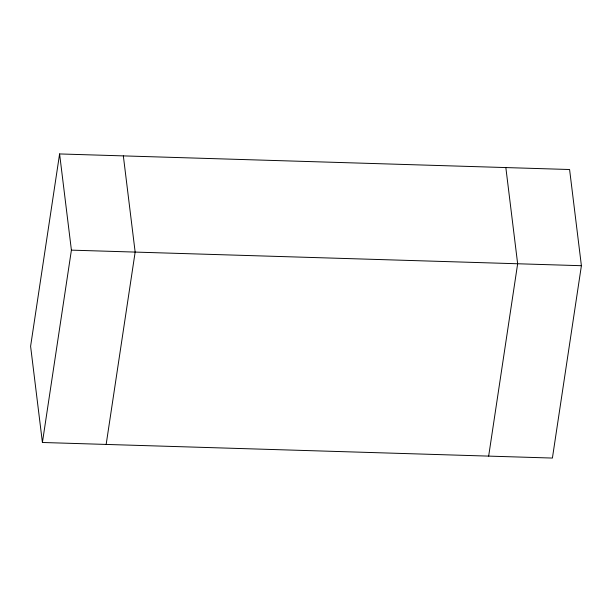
<?xml version="1.0" encoding="UTF-8"?>
<svg xmlns="http://www.w3.org/2000/svg" width="612" height="612" viewBox="0 0 612 612"><rect width="100%" height="100%" fill="white"/><g stroke="black" fill="none" stroke-linecap="round" stroke-linejoin="round"><path stroke-width="0.92" d="M59.594 153.941L30.6 346.293L42.412 442.484L552.407 458.059L581.4 265.707L569.588 169.516L59.594 153.941L71.405 250.14L42.412 442.484M106.159 444.434L135.153 252.083L123.341 155.884M488.659 456.116L517.653 263.764L505.841 167.566M71.405 250.14L581.4 265.707"/></g></svg>
